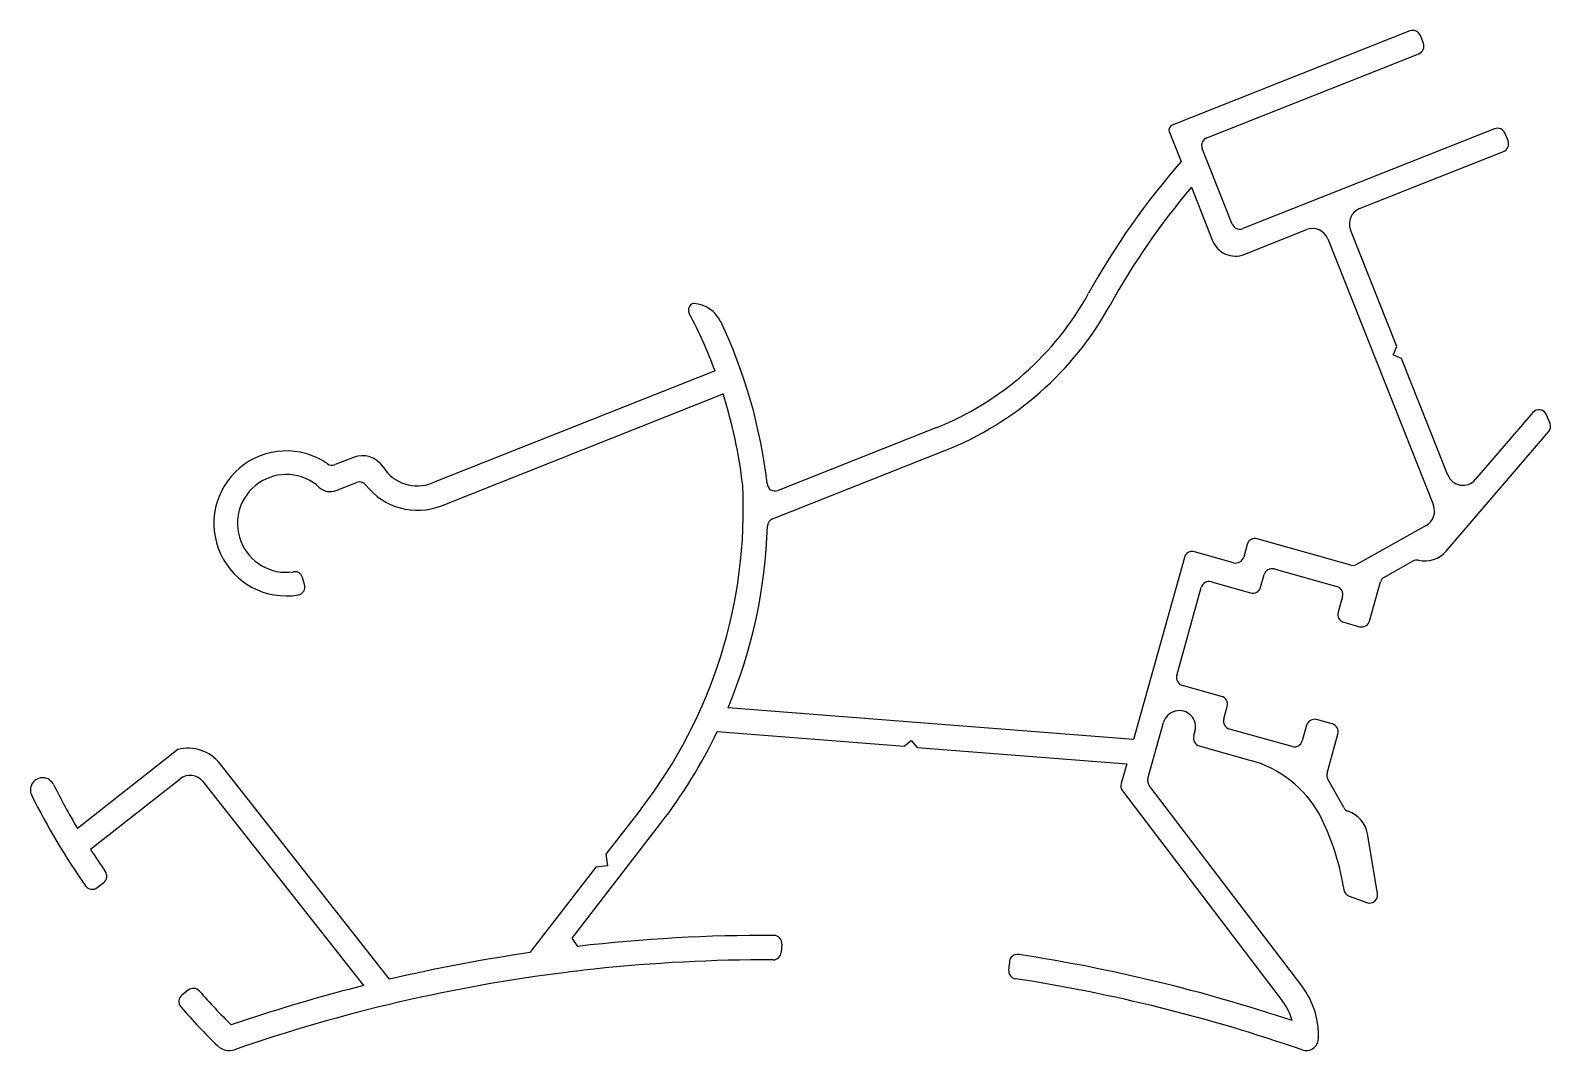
# Model space of a CAD drawing. Extents: x 2800.3 to 2893.6, y 2031 to 2093.7.
import ezdxf

# ---------------------------------------------------------------- set-up
doc = ezdxf.new("R2010")
doc.units = 0
doc.layers.get('0').update_dxf_attribs({"linetype": 'CONTINUOUS'})

msp = doc.modelspace()

# ---------------------------------------------------------------- linework, layer by layer
for p, q in [((2884.992, 2093.622), (2870.398, 2087.834)), ((2885.825, 2092.877), (2885.641, 2093.342)), ((2872.531, 2087.066), (2885.545, 2092.228)), ((2890.191, 2087.616), (2874.743, 2081.489)), ((2870.23, 2087.444), (2870.958, 2085.608)), ((2891.025, 2086.871), (2890.84, 2087.336)), ((2874.094, 2081.769), (2872.251, 2086.417)), ((2881.914, 2082.719), (2890.744, 2086.222)), ((2871.582, 2084.035), (2872.884, 2080.752)), ((2874.832, 2079.91), (2878.66, 2081.429)), ((2884.191, 2074.266), (2881.353, 2081.421)), ((2879.959, 2080.868), (2886.444, 2064.518)), ((2883.967, 2073.746), (2884.191, 2074.266)), ((2884.486, 2073.522), (2883.967, 2073.746)), ((2842.344, 2072.761), (2824.992, 2065.878)), ((2887.324, 2066.366), (2884.486, 2073.522)), ((2825.545, 2064.484), (2842.834, 2071.342)), ((2892.547, 2070.198), (2889.013, 2066.083)), ((2893.6, 2069.531), (2893.391, 2070.056)), ((2855.902, 2069.264), (2846.22, 2065.423)), ((2887.227, 2061.703), (2893.514, 2069.021)), ((2820.142, 2067.451), (2819.021, 2067.006)), ((2845.877, 2063.673), (2856.456, 2067.869)), ((2819.092, 2065.421), (2820.329, 2065.911)), ((2881.376, 2060.84), (2875.625, 2062.448)), ((2886.005, 2063.278), (2881.756, 2060.886)), ((2874.178, 2060.984), (2871.77, 2061.657)), ((2875.009, 2062.101), (2874.794, 2061.331)), ((2871.154, 2061.31), (2868.029, 2050.135)), ((2876.666, 2060.6), (2880.518, 2059.523)), ((2883.429, 2060.107), (2885.164, 2061.083)), ((2817.147, 2059.643), (2817.017, 2060.078)), ((2872.811, 2059.809), (2875.218, 2059.136)), ((2875.834, 2059.483), (2876.05, 2060.253)), ((2882.522, 2057.405), (2883.193, 2059.806)), ((2870.687, 2054.069), (2872.194, 2059.462)), ((2880.865, 2058.907), (2880.596, 2057.944)), ((2880.943, 2057.327), (2881.906, 2057.058)), ((2873.441, 2052.779), (2871.033, 2053.452)), ((2873.573, 2051.393), (2873.788, 2052.163)), ((2868.029, 2050.135), (2843.139, 2052.086)), ((2868.917, 2047.739), (2869.879, 2051.179)), ((2880.236, 2051.087), (2879.273, 2051.356)), ((2842.48, 2050.616), (2853.957, 2049.716)), ((2871.805, 2050.641), (2871.724, 2050.352)), ((2877.772, 2049.7), (2873.92, 2050.777)), ((2878.657, 2051.01), (2878.388, 2050.046)), ((2879.912, 2048.07), (2880.583, 2050.471)), ((2809.36, 2049.519), (2803.204, 2044.678)), ((2853.957, 2049.716), (2854.387, 2050.083)), ((2854.387, 2050.083), (2854.754, 2049.653)), ((2854.754, 2049.653), (2867.613, 2048.645)), ((2872.071, 2049.736), (2875.229, 2048.853)), ((2822.359, 2035.416), (2811.956, 2048.645)), ((2867.613, 2048.645), (2867.271, 2047.424)), ((2803.999, 2043.395), (2809.501, 2047.722)), ((2810.906, 2047.554), (2820.758, 2035.025)), ((2880.934, 2045.956), (2879.958, 2047.69)), ((2867.355, 2046.987), (2877.167, 2034.101)), ((2878.36, 2035.009), (2869.001, 2047.302)), ((2837.81, 2045.886), (2835.644, 2043.086)), ((2833.569, 2037.95), (2838.996, 2044.969)), ((2883.014, 2040.676), (2882.395, 2044.354)), ((2835.644, 2043.086), (2835.733, 2042.384)), ((2835.032, 2042.295), (2830.979, 2037.053)), ((2835.733, 2042.384), (2835.032, 2042.295)), ((2804.421, 2041.046), (2804.815, 2041.356)), ((2880.905, 2041.16), (2880.946, 2040.913)), ((2881.265, 2040.528), (2882.347, 2040.125)), ((2833.93, 2037.438), (2833.569, 2037.95)), ((2846.451, 2037.568), (2846.409, 2037.068)), ((2860.409, 2036.485), (2860.367, 2035.985)), ((2810.007, 2034.753), (2809.614, 2034.443)), ((2813.686, 2032.965), (2812.639, 2032.618))]:
    msp.add_line(p, q)
for centre, radius, start, end in [((2885.176, 2093.158), 0.5, 21.63591, 111.63591), ((2885.36, 2092.693), 0.5, 291.63591, 21.63591), ((2870.508, 2087.555), 0.3, 111.63591, 201.63591), ((2890.376, 2087.152), 0.5, 21.63591, 111.63591), ((2872.715, 2086.601), 0.5, 111.63591, 201.63591), ((2890.56, 2086.687), 0.5, 291.63591, 21.63591), ((2905.454, 2055.344), 45.89, 138.7383, 151.10201), ((2905.454, 2055.344), 44.39, 139.73363, 151.10201), ((2882.282, 2081.79), 1, 111.63591, 201.63591), ((2874.559, 2081.954), 0.5, 201.63591, 291.63591), ((2879.029, 2080.499), 1, 21.63591, 111.63591), ((2874.279, 2081.305), 1.5, 201.63591, 291.63591), ((2849.081, 2086.46), 18.5, 291.63591, 331.10201), ((2841.179, 2076.487), 0.466, 133.18638, 206.59727), ((2841.031, 2076.645), 0.25, 85.57575, 133.18638), ((2840.896, 2074.9), 2, 26.34775, 85.57575), ((2849.081, 2086.46), 20, 291.63591, 331.10201), ((2814.627, 2062.415), 29.584, 20.46905, 27.94388), ((2814.243, 2062.257), 31.5, 6.57131, 25.4392), ((2814.243, 2062.257), 30, 6.66181, 17.62718), ((2892.927, 2069.872), 0.5, 21.63591, 139.33262), ((2893.135, 2069.347), 0.5, 319.33262, 21.63591), ((2816.025, 2063.397), 4.45, 55.3849, 279.36377), ((2818.837, 2067.471), 0.5, 235.3849, 291.63591), ((2820.695, 2066.056), 1.5, 32.44283, 111.63591), ((2816.025, 2063.397), 3, 47.58039, 278.4227), ((2824.07, 2068.202), 2.5, 212.44283, 291.63591), ((2888.254, 2066.735), 1, 201.63591, 319.33262), ((2818.723, 2066.35), 1, 227.58039, 291.63591), ((2820.513, 2065.446), 0.5, 37.76353, 111.63591), ((2824.07, 2068.202), 4, 217.76353, 291.63591), ((2814.078, 2064.239), 30, 322.28481, 2.86366), ((2846.035, 2065.888), 0.5, 182.95409, 291.63591), ((2885.514, 2064.15), 1, 299.38003, 21.63591), ((2846.061, 2063.208), 0.5, 111.63591, 178.15538), ((2814.078, 2064.239), 31.5, 337.30777, 358.15538), ((2875.491, 2061.967), 0.5, 74.38003, 164.38003), ((2871.635, 2061.176), 0.5, 74.38003, 164.38003), ((2885.899, 2062.843), 1.75, 257.40432, 319.33262), ((2874.312, 2061.466), 0.5, 254.38003, 344.38003), ((2876.531, 2060.118), 0.5, 74.38003, 164.38003), ((2881.511, 2061.322), 0.5, 254.38003, 299.38003), ((2885.409, 2060.648), 0.5, 77.40432, 119.38003), ((2816.538, 2059.935), 0.5, 16.63591, 98.4227), ((2816.668, 2059.5), 0.5, 279.36377, 16.63591), ((2872.676, 2059.327), 0.5, 74.38003, 164.38003), ((2883.675, 2059.671), 0.5, 119.38003, 164.38003), ((2875.353, 2059.617), 0.5, 254.38003, 344.38003), ((2880.384, 2059.041), 0.5, 344.38003, 74.38003), ((2881.077, 2057.809), 0.5, 164.38003, 254.38003), ((2882.041, 2057.54), 0.5, 254.38003, 344.38003), ((2871.168, 2053.934), 0.5, 164.38003, 254.38003), ((2873.307, 2052.298), 0.5, 344.38003, 74.38003), ((2870.842, 2050.91), 1, 344.38003, 164.38003), ((2874.054, 2051.258), 0.5, 164.38003, 254.38003), ((2879.139, 2050.875), 0.5, 74.38003, 164.38003), ((2814.078, 2064.239), 31.5, 322.28481, 334.37517), ((2872.206, 2050.217), 0.5, 164.38003, 254.38003), ((2880.102, 2050.606), 0.5, 344.38003, 74.38003), ((2809.991, 2047.1), 2.5, 38.1814, 104.60322), ((2877.906, 2050.181), 0.5, 254.38003, 344.38003), ((2873.344, 2042.111), 7, 29.38003, 74.38003), ((2801.065, 2047.038), 0.75, 26.41784, 206.41784), ((2810.12, 2046.936), 1, 38.1814, 128.1814), ((2869.399, 2047.605), 0.5, 164.38003, 217.28481), ((2880.394, 2047.936), 0.5, 164.38003, 209.38003), ((2838.288, 2065.53), 42.313, 206.41784, 215.17984), ((2838.288, 2065.53), 40.813, 206.41784, 210.72491), ((2867.753, 2047.29), 0.5, 164.38003, 217.28481), ((2881.37, 2046.202), 0.5, 209.38003, 251.85578), ((2880.669, 2044.063), 1.75, 9.5585, 71.85578), ((2866.113, 2038.67), 15, 9.5585, 27.28388), ((2838.288, 2065.53), 40.813, 212.844, 215.14348), ((2804.506, 2041.749), 0.5, 308.1814, 35.14348), ((2804.112, 2041.439), 0.5, 215.17984, 308.1814), ((2881.439, 2040.996), 0.5, 189.5585, 249.5585), ((2882.521, 2040.593), 0.5, 249.5585, 9.5585), ((2845.594, 1936.611), 101.5, 89.79649, 96.59882), ((2845.952, 2037.61), 0.5, 355.1955, 89.79649), ((2845.594, 1936.611), 101.5, 98.27889, 103.2329), ((2845.594, 1936.611), 100, 89.81943, 96.12953), ((2845.91, 2037.11), 0.5, 269.81943, 355.1955), ((2860.907, 2036.443), 0.5, 81.27923, 175.1955), ((2845.594, 1936.611), 101.5, 71.5209, 81.27923), ((2845.594, 1936.611), 100, 97.10807, 109.11877), ((2845.594, 1936.611), 100, 96.12953, 97.10807), ((2860.865, 2035.944), 0.5, 175.1955, 261.25971), ((2845.594, 1936.611), 100, 70.8598, 81.25971), ((2809.923, 2034.05), 0.5, 128.1814, 221.18296), ((2810.317, 2034.36), 0.5, 41.21932, 128.1814), ((2841.392, 2061.583), 40.813, 221.21932, 225.20989), ((2845.594, 1936.611), 101.5, 104.16331, 108.32209), ((2874.382, 2031.98), 5, 357.44906, 37.28481), ((2841.392, 2061.583), 42.313, 221.18296, 225.65181), ((2874.382, 2031.98), 3.5, 14.84955, 37.28481), ((2878.628, 2031.791), 0.75, 250.8598, 357.44906), ((2812.513, 2032.04), 1, 225.65181, 289.11877)]:
    msp.add_arc(centre, radius, start, end)

doc.saveas('drawing.dxf')
